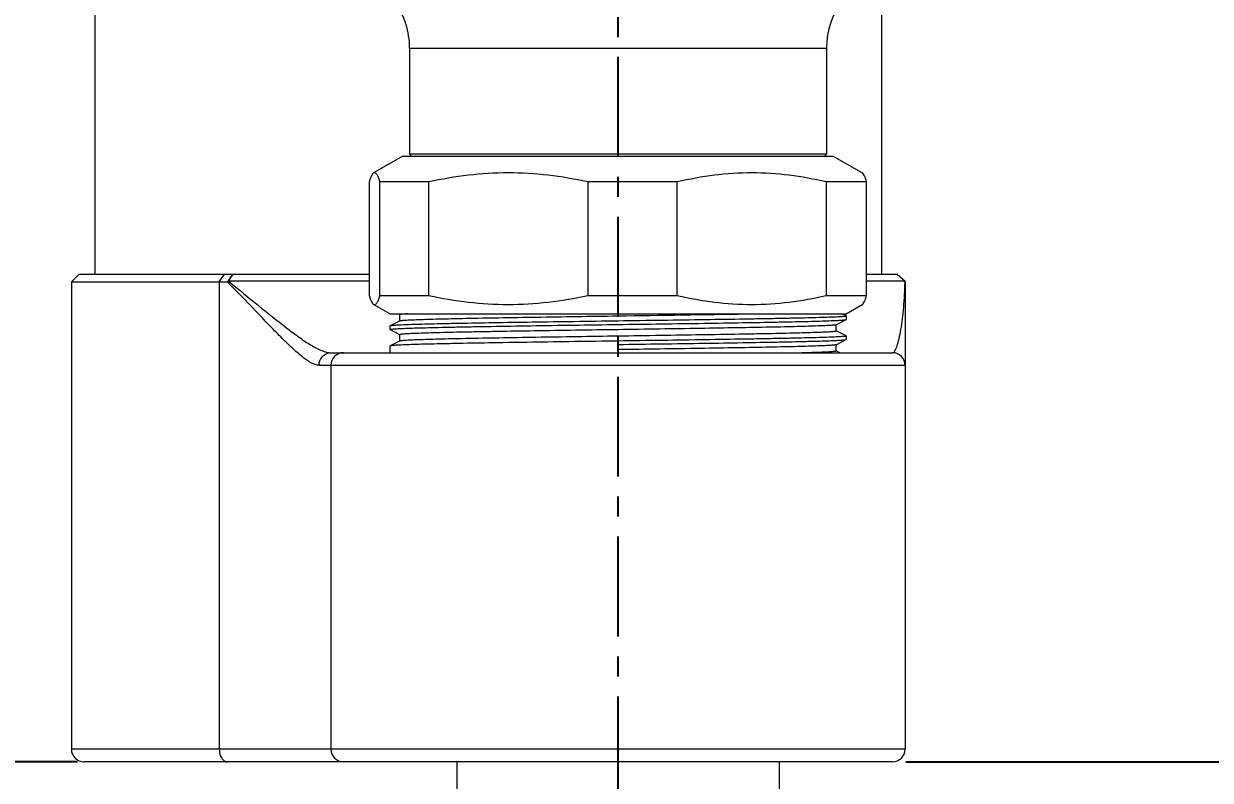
# Model space of a CAD drawing. Header units: millimetres. Extents: x 1243 to 1837, y -1232 to -812.
# Drawn here: x 1352.5 to 1427.9, y -1119.9 to -1071.8 of the extents above; entities that cross this region are included whole.
import ezdxf

# ---------------------------------------------------------------- set-up
doc = ezdxf.new("R2010")
doc.units = ezdxf.units.MM
doc.header["$LTSCALE"] = 0.1
doc.linetypes.add('CENTERX2', pattern=[101.6, 63.5, -12.7, 12.7, -12.7])
doc.layers.get('0').update_dxf_attribs({"lineweight": 13})
doc.layers.add('CENTER', color=1, linetype='CENTERX2')
doc.layers.add('DIM', color=3, linetype='Continuous', lineweight=9)
doc.styles.get("Standard").update_dxf_attribs({"font": 'arial.ttf'})
doc.dimstyles.new('ISO-25', dxfattribs={"dimtxt": 2.5, "dimasz": 2.5, "dimexe": 1.25, "dimexo": 0.625, "dimtad": 1, "dimdec": 1, "dimtxsty": 'Standard', "dimcen": 2.5, "dimadec": 0, "dimazin": 0, "dimtfac": 1, "dimtdec": 1, "dimtmove": 0, "dimatfit": 3, "dimfxl": 0, "dimarcsym": 0})

# ---------------------------------------------------------------- blocks, each defined once
blk = doc.blocks.new('*D5')
at = {"layer": 'Defpoints', "color": 0}
for p in [(1506.055, -1076.069), (1538.426, -1076.069), (1407.941, -1118.691)]:
    blk.add_point(p, dxfattribs=at)
at = {"layer": 'DIM', "color": 3, "linetype": 'ByBlock', "lineweight": -2}
for p, q in [((1506.68, -1076.069), (1539.676, -1076.069)), ((1538.426, -1113.691), (1538.426, -1081.069)), ((1408.566, -1118.691), (1539.676, -1118.691))]:
    blk.add_line(p, q, dxfattribs=at)
at = {"layer": 'DIM', "color": 3}
for points in [[(1537.593, -1081.069), (1539.26, -1081.069), (1538.426, -1076.069)], [(1537.593, -1113.691), (1539.26, -1113.691), (1538.426, -1118.691)]]:
    blk.add_solid(points, dxfattribs=at)
at = {"layer": 'DIM', "color": 3, "insert": (1534.797, -1097.335), "char_height": 5, "attachment_point": 5, "rotation": 90}
blk.add_mtext('42,6', dxfattribs=at)
blk = doc.blocks.new('*D6')
at = {"layer": 'Defpoints', "color": 0}
for p in [(1506.055, -1076.069), (1390.269, -1161.191), (1506.055, -1163.755)]:
    blk.add_point(p, dxfattribs=at)
at = {"layer": 'DIM', "color": 3, "linetype": 'ByBlock', "lineweight": -2}
for p, q in [((1506.055, -1076.694), (1506.055, -1165.005)), ((1390.269, -1161.816), (1390.269, -1165.005)), ((1395.269, -1163.755), (1501.055, -1163.755))]:
    blk.add_line(p, q, dxfattribs=at)
at = {"layer": 'DIM', "color": 3}
for points in [[(1395.269, -1162.922), (1395.269, -1164.588), (1390.269, -1163.755)], [(1501.055, -1162.922), (1501.055, -1164.588), (1506.055, -1163.755)]]:
    blk.add_solid(points, dxfattribs=at)
at = {"layer": 'DIM', "color": 3, "insert": (1448.162, -1160.125), "char_height": 5, "attachment_point": 5}
blk.add_mtext('115,8', dxfattribs=at)
blk = doc.blocks.new('*D7')
at = {"layer": 'Defpoints', "color": 0}
for p in [(1323.294, -1010.631), (1358.204, -1010.631), (1356.541, -1118.691)]:
    blk.add_point(p, dxfattribs=at)
at = {"layer": 'DIM', "color": 3, "linetype": 'ByBlock', "lineweight": -2}
for p, q in [((1357.579, -1010.631), (1322.044, -1010.631)), ((1323.294, -1113.691), (1323.294, -1015.631)), ((1355.916, -1118.691), (1322.044, -1118.691))]:
    blk.add_line(p, q, dxfattribs=at)
at = {"layer": 'DIM', "color": 3}
for points in [[(1322.461, -1015.631), (1324.127, -1015.631), (1323.294, -1010.631)], [(1322.461, -1113.691), (1324.127, -1113.691), (1323.294, -1118.691)]]:
    blk.add_solid(points, dxfattribs=at)
at = {"layer": 'DIM', "color": 3, "insert": (1319.664, -1064.661), "char_height": 5, "attachment_point": 5, "rotation": 90}
blk.add_mtext('108,1', dxfattribs=at)
blk = doc.blocks.new('*D8')
at = {"layer": 'Defpoints', "color": 0}
for p in [(1517.471, -1118.691), (1390.269, -1161.523), (1517.471, -1182.267)]:
    blk.add_point(p, dxfattribs=at)
at = {"layer": 'DIM', "color": 3, "linetype": 'ByBlock', "lineweight": -2}
for p, q in [((1517.471, -1119.316), (1517.471, -1183.517)), ((1390.269, -1162.148), (1390.269, -1183.517)), ((1395.269, -1182.267), (1512.471, -1182.267))]:
    blk.add_line(p, q, dxfattribs=at)
at = {"layer": 'DIM', "color": 3}
for points in [[(1395.269, -1181.434), (1395.269, -1183.101), (1390.269, -1182.267)], [(1512.471, -1181.434), (1512.471, -1183.101), (1517.471, -1182.267)]]:
    blk.add_solid(points, dxfattribs=at)
at = {"layer": 'DIM', "color": 3, "insert": (1453.87, -1178.638), "char_height": 5, "attachment_point": 5}
blk.add_mtext('127,2', dxfattribs=at)

msp = doc.modelspace()

# ---------------------------------------------------------------- linework, layer by layer
at = {"color": 7, "linetype": 'Continuous'}
for p, q in [((1357.019, -1065.891), (1357.019, -1087.691)), ((1407.019, -1068.576), (1407.019, -1087.691)), ((1377.019, -1073.325), (1377.019, -1080.064)), ((1377.019, -1073.325), (1403.519, -1073.325)), ((1403.519, -1073.325), (1403.519, -1080.064)), ((1377.146, -1080.191), (1377.019, -1080.064)), ((1403.519, -1080.064), (1377.019, -1080.064)), ((1403.392, -1080.191), (1403.519, -1080.064)), ((1376.586, -1080.191), (1374.729, -1081.263)), ((1376.586, -1080.191), (1403.953, -1080.191)), ((1403.953, -1080.191), (1405.822, -1081.271)), ((1374.744, -1081.255), (1374.794, -1081.24)), ((1374.473, -1089.065), (1374.473, -1081.817)), ((1375.115, -1081.817), (1375.115, -1089.065)), ((1375.115, -1081.817), (1378.242, -1081.817)), ((1378.242, -1089.065), (1378.242, -1081.817)), ((1388.345, -1081.817), (1388.345, -1089.065)), ((1388.345, -1081.817), (1394.038, -1081.817)), ((1394.038, -1089.065), (1394.038, -1081.817)), ((1403.499, -1081.817), (1403.499, -1089.065)), ((1403.499, -1081.817), (1406.065, -1081.817)), ((1406.065, -1089.065), (1406.065, -1081.817)), ((1356.019, -1087.691), (1355.519, -1088.191)), ((1355.519, -1088.191), (1355.519, -1117.891)), ((1355.519, -1088.191), (1365.433, -1088.191)), ((1356.02, -1087.691), (1374.473, -1087.691)), ((1364.922, -1088.191), (1365.245, -1087.691)), ((1364.922, -1088.191), (1364.922, -1117.891)), ((1365.768, -1087.691), (1365.433, -1088.191)), ((1365.502, -1088.146), (1365.812, -1087.691)), ((1374.473, -1088.146), (1365.502, -1088.146)), ((1406.065, -1087.691), (1408.018, -1087.691)), ((1408.515, -1088.146), (1406.065, -1088.146)), ((1408.018, -1087.691), (1408.515, -1088.146)), ((1408.052, -1087.722), (1408.019, -1087.691)), ((1408.514, -1088.192), (1408.515, -1088.146)), ((1408.519, -1088.191), (1408.519, -1117.891)), ((1378.242, -1089.065), (1375.115, -1089.065)), ((1394.038, -1089.065), (1388.345, -1089.065)), ((1406.065, -1089.065), (1403.499, -1089.065)), ((1375.769, -1090.22), (1374.729, -1089.62)), ((1374.794, -1089.643), (1374.744, -1089.628)), ((1404.769, -1090.22), (1405.822, -1089.612)), ((1375.769, -1090.22), (1404.769, -1090.22)), ((1376.41, -1090.659), (1375.774, -1090.99)), ((1376.297, -1090.22), (1376.41, -1090.279)), ((1376.404, -1090.665), (1376.404, -1090.273)), ((1404.129, -1090.914), (1404.764, -1090.583)), ((1404.764, -1090.355), (1404.506, -1090.22)), ((1404.764, -1090.355), (1404.769, -1090.36)), ((1404.764, -1090.583), (1404.769, -1090.578)), ((1404.769, -1090.36), (1404.769, -1090.578)), ((1375.774, -1090.99), (1375.769, -1090.995)), ((1375.769, -1090.995), (1375.769, -1091.213)), ((1375.774, -1091.218), (1375.769, -1091.213)), ((1375.774, -1091.218), (1376.41, -1091.549)), ((1404.764, -1091.625), (1404.129, -1091.294)), ((1404.134, -1091.299), (1404.134, -1090.908)), ((1376.41, -1091.929), (1375.774, -1092.26)), ((1376.404, -1091.934), (1376.404, -1091.543)), ((1390.269, -1092.691), (1390.269, -1092.165)), ((1404.129, -1092.184), (1404.764, -1091.853)), ((1404.134, -1092.569), (1404.134, -1092.178)), ((1404.764, -1091.625), (1404.769, -1091.63)), ((1404.764, -1091.853), (1404.769, -1091.848)), ((1404.769, -1091.63), (1404.769, -1091.848)), ((1372.037, -1092.691), (1407.719, -1092.691)), ((1375.774, -1092.26), (1375.769, -1092.265)), ((1375.769, -1092.265), (1375.769, -1092.691)), ((1404.374, -1092.691), (1404.129, -1092.564)), ((1371.267, -1093.491), (1408.519, -1093.491)), ((1372.019, -1093.491), (1372.019, -1117.891)), ((1408.519, -1117.891), (1355.519, -1117.891)), ((1407.719, -1118.691), (1356.32, -1118.691)), ((1380.019, -1118.691), (1380.019, -1121.04)), ((1400.519, -1118.691), (1400.519, -1121.04))]:
    msp.add_line(p, q, dxfattribs=at)
for centre, radius, start, end in [((1408.519, -1073.325), 5, 105.46485, 180), ((1372.019, -1073.325), 5, 0, 35.81583), ((1366.521, -1089.767), 1.915, 122.1743, 124.64434), ((1408.261, -1088.192), 0.258, 0.03064, 10.16872), ((1345.068, 2070.878), 3161.549, 270.81919, 270.966896), ((1372.819, -1093.491), 0.8, 90, 180), ((1407.719, -1093.491), 0.8, 0, 90), ((1356.319, -1117.891), 0.8, 180, 270), ((1372.819, -1117.891), 0.8, 180, 270), ((1407.719, -1117.891), 0.8, 270, 0)]:
    msp.add_arc(centre, radius, start, end, dxfattribs=at)
for points, knots in [([(1374.473, -1081.817), (1374.494, -1081.746), (1374.533, -1081.618), (1374.599, -1081.45), (1374.664, -1081.33), (1374.717, -1081.27), (1374.744, -1081.255)], [0, 0, 0, 0, 0.351455, 0.635614, 0.850244, 1, 1, 1, 1]), ([(1374.794, -1081.24), (1374.824, -1081.24), (1374.872, -1081.269), (1374.919, -1081.328), (1374.978, -1081.424), (1375.046, -1081.589), (1375.091, -1081.735), (1375.115, -1081.817)], [0, 0, 0, 0, 0.130256, 0.220499, 0.332021, 0.622019, 1, 1, 1, 1]), ([(1378.242, -1081.817), (1379.071, -1081.634), (1380.747, -1081.343), (1383.293, -1081.189), (1385.839, -1081.343), (1387.515, -1081.634), (1388.345, -1081.817)], [0, 0, 0, 0, 0.250324, 0.5, 0.749676, 1, 1, 1, 1]), ([(1394.038, -1081.817), (1394.814, -1081.634), (1396.382, -1081.343), (1398.768, -1081.189), (1401.155, -1081.343), (1402.723, -1081.634), (1403.499, -1081.817)], [0, 0, 0, 0, 0.25054, 0.5, 0.74946, 1, 1, 1, 1]), ([(1406.065, -1081.817), (1406.028, -1081.689), (1405.974, -1081.516), (1405.875, -1081.33), (1405.822, -1081.271), (1405.794, -1081.255)], [0, 0, 0, 0, 0.635173, 0.849975, 1, 1, 1, 1]), ([(1371.267, -1093.49), (1371.099, -1093.49), (1370.71, -1093.334), (1370.154, -1092.931), (1369.509, -1092.363), (1368.802, -1091.666), (1368.033, -1090.874), (1366.912, -1089.698), (1366.041, -1088.794), (1365.433, -1088.191)], [0, 0, 0, 0, 0.063304, 0.151213, 0.260428, 0.386615, 0.526338, 0.676793, 1, 1, 1, 1]), ([(1365.502, -1088.146), (1366.144, -1088.656), (1367.359, -1089.658), (1368.855, -1090.854), (1369.97, -1091.694), (1370.716, -1092.2), (1371.385, -1092.558), (1371.836, -1092.691), (1372.037, -1092.691)], [0, 0, 0, 0, 0.306742, 0.588873, 0.7158, 0.829074, 0.925008, 1, 1, 1, 1]), ([(1407.724, -1092.691), (1407.785, -1092.692), (1407.872, -1092.585), (1407.946, -1092.435), (1408.044, -1092.175), (1408.151, -1091.768), (1408.264, -1091.191), (1408.359, -1090.523), (1408.464, -1089.515), (1408.504, -1088.729), (1408.514, -1088.192)], [0, 0, 0, 0, 0.039679, 0.072188, 0.113016, 0.216652, 0.34511, 0.492066, 0.652878, 1, 1, 1, 1]), ([(1374.744, -1089.628), (1374.717, -1089.612), (1374.664, -1089.553), (1374.599, -1089.433), (1374.533, -1089.265), (1374.494, -1089.137), (1374.473, -1089.065)], [0, 0, 0, 0, 0.149755, 0.36439, 0.648552, 1, 1, 1, 1]), ([(1375.115, -1089.065), (1375.091, -1089.148), (1375.046, -1089.294), (1374.978, -1089.459), (1374.919, -1089.555), (1374.872, -1089.614), (1374.824, -1089.643), (1374.794, -1089.643)], [0, 0, 0, 0, 0.377981, 0.667979, 0.779501, 0.869744, 1, 1, 1, 1]), ([(1388.345, -1089.065), (1387.515, -1089.249), (1385.839, -1089.54), (1383.293, -1089.694), (1380.747, -1089.54), (1379.071, -1089.249), (1378.242, -1089.065)], [0, 0, 0, 0, 0.250324, 0.5, 0.749676, 1, 1, 1, 1]), ([(1403.499, -1089.065), (1402.723, -1089.249), (1401.155, -1089.54), (1398.768, -1089.694), (1396.382, -1089.54), (1394.814, -1089.249), (1394.038, -1089.065)], [0, 0, 0, 0, 0.25054, 0.5, 0.74946, 1, 1, 1, 1]), ([(1405.794, -1089.628), (1405.822, -1089.612), (1405.875, -1089.553), (1405.974, -1089.367), (1406.028, -1089.194), (1406.065, -1089.065)], [0, 0, 0, 0, 0.150027, 0.364829, 1, 1, 1, 1]), ([(1390.269, -1090.678), (1389.342, -1090.69), (1387.522, -1090.716), (1384.878, -1090.754), (1382.433, -1090.792), (1380.563, -1090.825), (1379.234, -1090.852), (1378.386, -1090.871), (1377.648, -1090.89), (1377.028, -1090.909), (1376.531, -1090.928), (1376.196, -1090.945), (1375.993, -1090.959), (1375.89, -1090.968), (1375.821, -1090.978), (1375.785, -1090.984), (1375.774, -1090.99)], [0, 0, 0, 0, 0.191825, 0.376521, 0.547244, 0.697644, 0.763446, 0.822148, 0.873201, 0.916132, 0.950545, 0.976122, 0.985522, 0.992639, 0.99746, 1, 1, 1, 1]), ([(1376.881, -1090.22), (1376.812, -1090.224), (1376.693, -1090.231), (1376.556, -1090.243), (1376.477, -1090.252), (1376.438, -1090.259), (1376.417, -1090.264), (1376.404, -1090.27), (1376.404, -1090.273)], [0, 0, 0, 0, 0.431972, 0.742541, 0.85196, 0.930739, 0.979264, 1, 1, 1, 1]), ([(1376.41, -1090.659), (1376.42, -1090.653), (1376.455, -1090.647), (1376.522, -1090.637), (1376.621, -1090.629), (1376.816, -1090.614), (1377.137, -1090.598), (1377.613, -1090.579), (1378.207, -1090.56), (1378.912, -1090.541), (1379.724, -1090.521), (1380.994, -1090.494), (1382.781, -1090.462), (1385.117, -1090.424), (1387.645, -1090.385), (1389.383, -1090.36), (1390.269, -1090.347)], [0, 0, 0, 0, 0.002602, 0.007479, 0.014647, 0.024093, 0.049748, 0.084222, 0.127196, 0.178275, 0.236986, 0.302782, 0.453129, 0.623754, 0.808321, 1, 1, 1, 1]), ([(1404.769, -1090.36), (1404.769, -1090.367), (1404.735, -1090.373), (1404.692, -1090.382), (1404.599, -1090.391), (1404.48, -1090.401), (1404.323, -1090.411), (1404.049, -1090.425), (1403.622, -1090.442), (1403.016, -1090.461), (1402.287, -1090.481), (1401.442, -1090.5), (1400.489, -1090.52), (1399.438, -1090.539), (1397.87, -1090.567), (1395.747, -1090.6), (1393.062, -1090.639), (1391.212, -1090.664), (1390.269, -1090.678)], [0, 0, 0, 0, 0.001385, 0.005057, 0.011104, 0.019521, 0.03029, 0.043392, 0.076467, 0.118424, 0.168869, 0.227312, 0.293195, 0.36588, 0.44467, 0.617487, 0.804993, 1, 1, 1, 1]), ([(1390.269, -1090.895), (1391.196, -1090.882), (1393.016, -1090.857), (1395.661, -1090.819), (1398.106, -1090.781), (1399.976, -1090.748), (1401.304, -1090.721), (1402.152, -1090.702), (1402.89, -1090.682), (1403.511, -1090.663), (1404.008, -1090.644), (1404.343, -1090.628), (1404.546, -1090.614), (1404.649, -1090.605), (1404.717, -1090.595), (1404.753, -1090.589), (1404.764, -1090.583)], [0, 0, 0, 0, 0.191825, 0.376521, 0.547244, 0.697644, 0.763446, 0.822148, 0.873201, 0.916132, 0.950545, 0.976122, 0.985522, 0.992639, 0.99746, 1, 1, 1, 1]), ([(1375.769, -1091.213), (1375.769, -1091.206), (1375.803, -1091.2), (1375.847, -1091.19), (1375.939, -1091.182), (1376.059, -1091.172), (1376.215, -1091.162), (1376.49, -1091.148), (1376.916, -1091.131), (1377.523, -1091.112), (1378.252, -1091.092), (1379.097, -1091.073), (1380.049, -1091.053), (1381.1, -1091.033), (1382.668, -1091.006), (1384.791, -1090.973), (1387.477, -1090.934), (1389.326, -1090.908), (1390.269, -1090.895)], [0, 0, 0, 0, 0.001385, 0.005057, 0.011104, 0.019521, 0.03029, 0.043392, 0.076467, 0.118424, 0.168869, 0.227312, 0.293195, 0.36588, 0.444671, 0.617487, 0.804993, 1, 1, 1, 1]), ([(1390.269, -1091.226), (1389.368, -1091.239), (1387.599, -1091.265), (1385.031, -1091.304), (1383.001, -1091.337), (1381.502, -1091.364), (1380.497, -1091.384), (1379.586, -1091.403), (1378.778, -1091.423), (1378.08, -1091.442), (1377.501, -1091.462), (1377.093, -1091.479), (1376.831, -1091.493), (1376.681, -1091.502), (1376.567, -1091.512), (1376.479, -1091.521), (1376.436, -1091.53), (1376.404, -1091.537), (1376.404, -1091.543)], [0, 0, 0, 0, 0.195003, 0.382506, 0.55532, 0.63411, 0.706794, 0.772676, 0.831119, 0.881563, 0.923518, 0.956592, 0.969693, 0.980462, 0.988878, 0.994926, 0.998602, 1, 1, 1, 1]), ([(1404.129, -1090.914), (1404.118, -1090.92), (1404.083, -1090.926), (1404.017, -1090.936), (1403.918, -1090.944), (1403.723, -1090.959), (1403.402, -1090.975), (1402.926, -1090.994), (1402.332, -1091.013), (1401.626, -1091.032), (1400.815, -1091.052), (1399.545, -1091.079), (1397.757, -1091.111), (1395.421, -1091.149), (1392.894, -1091.188), (1391.155, -1091.213), (1390.269, -1091.226)], [0, 0, 0, 0, 0.002602, 0.007479, 0.014647, 0.024093, 0.049748, 0.084222, 0.127196, 0.178275, 0.236986, 0.302782, 0.453129, 0.623754, 0.808321, 1, 1, 1, 1]), ([(1390.269, -1091.617), (1391.171, -1091.604), (1392.94, -1091.578), (1395.507, -1091.539), (1397.538, -1091.506), (1399.037, -1091.479), (1400.042, -1091.459), (1400.953, -1091.44), (1401.761, -1091.42), (1402.458, -1091.4), (1403.038, -1091.381), (1403.445, -1091.364), (1403.708, -1091.35), (1403.858, -1091.34), (1403.972, -1091.331), (1404.06, -1091.322), (1404.102, -1091.313), (1404.134, -1091.306), (1404.134, -1091.299)], [0, 0, 0, 0, 0.195003, 0.382506, 0.55532, 0.63411, 0.706794, 0.772676, 0.831119, 0.881563, 0.923518, 0.956592, 0.969693, 0.980462, 0.988878, 0.994926, 0.998602, 1, 1, 1, 1]), ([(1390.269, -1091.948), (1389.342, -1091.96), (1387.522, -1091.986), (1384.878, -1092.024), (1382.433, -1092.062), (1380.563, -1092.095), (1379.234, -1092.122), (1378.386, -1092.141), (1377.648, -1092.16), (1377.028, -1092.179), (1376.531, -1092.198), (1376.196, -1092.215), (1375.993, -1092.229), (1375.89, -1092.238), (1375.821, -1092.248), (1375.785, -1092.254), (1375.774, -1092.26)], [0, 0, 0, 0, 0.191825, 0.376521, 0.547244, 0.697644, 0.763446, 0.822148, 0.873201, 0.916132, 0.950545, 0.976122, 0.985522, 0.992639, 0.99746, 1, 1, 1, 1]), ([(1376.41, -1091.929), (1376.42, -1091.923), (1376.455, -1091.917), (1376.522, -1091.907), (1376.621, -1091.898), (1376.816, -1091.884), (1377.137, -1091.868), (1377.613, -1091.849), (1378.207, -1091.83), (1378.912, -1091.811), (1379.724, -1091.791), (1380.994, -1091.764), (1382.781, -1091.732), (1385.117, -1091.693), (1387.645, -1091.655), (1389.383, -1091.63), (1390.269, -1091.617)], [0, 0, 0, 0, 0.002602, 0.007479, 0.014647, 0.024093, 0.049748, 0.084222, 0.127196, 0.178275, 0.236986, 0.302782, 0.453129, 0.623754, 0.808321, 1, 1, 1, 1]), ([(1404.769, -1091.63), (1404.769, -1091.637), (1404.735, -1091.643), (1404.692, -1091.652), (1404.599, -1091.661), (1404.48, -1091.671), (1404.323, -1091.681), (1404.049, -1091.695), (1403.622, -1091.712), (1403.016, -1091.731), (1402.287, -1091.75), (1401.442, -1091.77), (1400.489, -1091.79), (1399.438, -1091.809), (1397.87, -1091.837), (1395.747, -1091.87), (1393.062, -1091.909), (1391.212, -1091.934), (1390.269, -1091.948)], [0, 0, 0, 0, 0.001385, 0.005057, 0.011104, 0.019521, 0.03029, 0.043392, 0.076467, 0.118424, 0.168869, 0.227312, 0.293195, 0.36588, 0.444671, 0.617487, 0.804993, 1, 1, 1, 1]), ([(1390.269, -1092.165), (1391.196, -1092.152), (1393.016, -1092.127), (1395.661, -1092.089), (1398.106, -1092.051), (1399.976, -1092.018), (1401.304, -1091.991), (1402.152, -1091.972), (1402.89, -1091.952), (1403.511, -1091.933), (1404.008, -1091.914), (1404.343, -1091.898), (1404.546, -1091.884), (1404.649, -1091.875), (1404.717, -1091.865), (1404.753, -1091.859), (1404.764, -1091.853)], [0, 0, 0, 0, 0.191825, 0.376521, 0.547244, 0.697644, 0.763446, 0.822148, 0.873201, 0.916132, 0.950545, 0.976122, 0.985522, 0.992639, 0.99746, 1, 1, 1, 1]), ([(1404.129, -1092.184), (1404.118, -1092.19), (1404.083, -1092.196), (1404.017, -1092.206), (1403.918, -1092.214), (1403.723, -1092.229), (1403.402, -1092.245), (1402.926, -1092.264), (1402.332, -1092.283), (1401.626, -1092.302), (1400.815, -1092.322), (1399.545, -1092.349), (1397.757, -1092.381), (1395.421, -1092.419), (1392.894, -1092.458), (1391.155, -1092.483), (1390.269, -1092.496)], [0, 0, 0, 0, 0.002602, 0.007479, 0.014647, 0.024093, 0.049748, 0.084222, 0.127196, 0.178275, 0.236986, 0.302782, 0.453129, 0.623754, 0.808321, 1, 1, 1, 1]), ([(1371.267, -1093.491), (1371.267, -1093.392), (1371.305, -1093.183), (1371.475, -1092.912), (1371.737, -1092.732), (1371.94, -1092.691), (1372.037, -1092.691)], [0, 0, 0, 0, 0.244372, 0.506258, 0.764188, 1, 1, 1, 1]), ([(1401.685, -1092.691), (1401.872, -1092.687), (1402.223, -1092.677), (1402.714, -1092.662), (1403.135, -1092.647), (1403.483, -1092.632), (1403.755, -1092.618), (1403.935, -1092.605), (1404.039, -1092.594), (1404.09, -1092.586), (1404.116, -1092.58), (1404.134, -1092.574), (1404.134, -1092.569)], [0, 0, 0, 0, 0.228353, 0.428991, 0.600735, 0.742671, 0.853958, 0.93402, 0.962228, 0.982513, 0.994933, 1, 1, 1, 1]), ([(1364.922, -1117.891), (1364.922, -1117.994), (1364.947, -1118.192), (1365.053, -1118.453), (1365.219, -1118.64), (1365.37, -1118.691), (1365.439, -1118.691)], [0, 0, 0, 0, 0.297061, 0.56907, 0.801077, 1, 1, 1, 1])]:
    msp.add_open_spline(points, degree=3, knots=knots, dxfattribs=at)
at = {"layer": 'CENTER'}
msp.add_line((1390.269, -1161.523), (1390.269, -1003.092), dxfattribs=at)

# ---------------------------------------------------------------- dimensions: what is measured, and where the dimension line sits
at = {"layer": 'DIM', "color": 7}
for base, p1, p2, angle, picture, middle in [((1323.294, -1010.631), (1356.541, -1118.691), (1358.204, -1010.631), 90, '*D7', (1319.664, -1064.661)), ((1506.055, -1163.755), (1390.269, -1161.191), (1506.055, -1076.069), 180, '*D6', (1448.162, -1160.125))]:
    dim = msp.add_linear_dim(base=base, p1=p1, p2=p2, angle=angle, dimstyle='ISO-25', override={"dimtxt": 5, "dimasz": 5, "dimcen": 5, "dimclrd": 3, "dimclre": 3, "dimclrt": 3, "dimfxl": 1.25, "dimarcsym": 1}, dxfattribs=at)
    dim.commit()
    dim.dimension.update_dxf_attribs({"geometry": picture, "text_midpoint": middle})
dim = msp.add_linear_dim(base=(1538.426, -1076.069), p1=(1407.941, -1118.691), p2=(1506.055, -1076.069), angle=90, dimstyle='ISO-25', override={"dimtxt": 5, "dimasz": 5, "dimcen": 5, "dimclrd": 3, "dimclre": 3, "dimclrt": 3, "dimfxl": 1.25, "dimarcsym": 1}, dxfattribs=at)
dim.commit()
dim.dimension.update_dxf_attribs({"geometry": '*D5', "text_midpoint": (1538.426, -1097.335), "dimtype": 160})
dim = msp.add_linear_dim(base=(1517.471, -1182.267), p1=(1390.269, -1161.523), p2=(1517.471, -1118.691), dimstyle='ISO-25', override={"dimtxt": 5, "dimasz": 5, "dimcen": 5, "dimclrd": 3, "dimclre": 3, "dimclrt": 3, "dimfxl": 1.25, "dimarcsym": 1}, dxfattribs=at)
dim.commit()
dim.dimension.update_dxf_attribs({"geometry": '*D8', "text_midpoint": (1453.87, -1178.638)})

doc.saveas('drawing.dxf')
